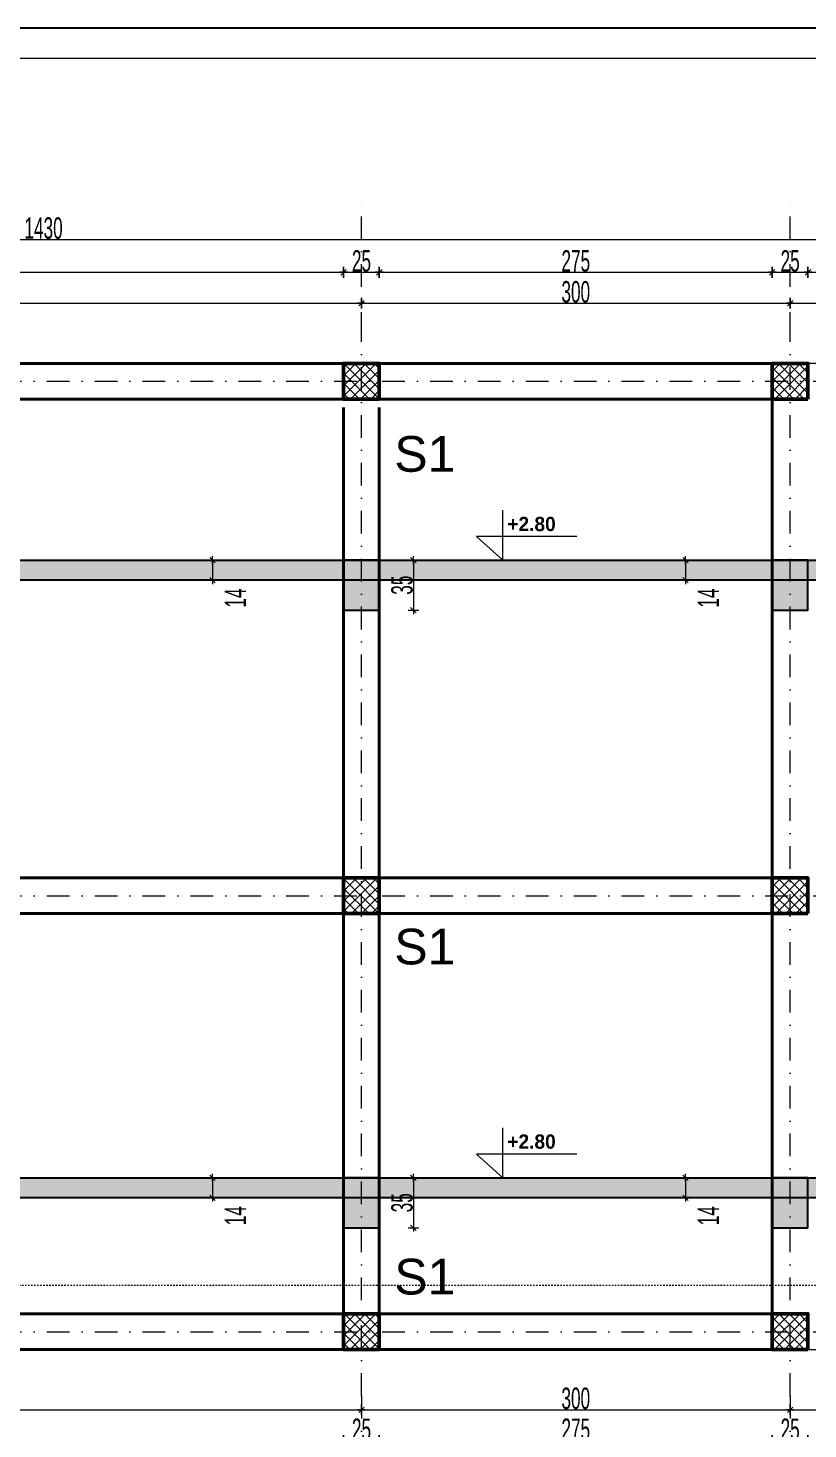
# Model space of a CAD drawing. Extents: x 1230 to 178568, y -18317 to 36108.
# Drawn here: x 117008 to 122467, y -13270 to -3467 of the extents above; entities that cross this region are included whole.
import ezdxf

# ---------------------------------------------------------------- set-up
doc = ezdxf.new("R2010")
doc.units = 0
doc.header["$LTSCALE"] = 5
doc.header["$MEASUREMENT"] = 0
for name, pattern in [('- Двойно прекъснати линии', [1093.611073, 529.166651, -211.666656, 141.111112, -211.666656]), ('- Прекъснати линия', [423.333333, 211.666667, -211.666667]), ('Dot & Dashed', [670.277762, 317.5, -176.388889, 0, -176.388874])]:
    doc.linetypes.add(name, pattern=pattern)
for name, color, linetype in [('1 _ Плочи - Основни.Structural - Bearing', 7, 'Continuous'), ('4 _ - Фрагмент - Чертежи.2D Elements', 7, 'Continuous'), ('6 _ - Конструктивни оси.Dimensioning', 7, 'Continuous'), ('7 _ - Основни елементи.2D Elements', 7, 'Continuous'), ('Marker - Section', 7, 'Continuous'), ('Structural - Bearing', 7, 'Continuous'), ('TEXT', 7, 'Continuous')]:
    doc.layers.add(name, color=color, linetype=linetype)
for name, color, linetype, lineweight, true_color in [('Dimensioning - General_Pen_No__25', 7, 'Continuous', 13, 0x40a5ff), ('New_Structural - Bearing_Pen_No__8', 7, 'Continuous', 35, 0xa80f02), ('OSKI', 7, 'Continuous', 20, 0x156a84)]:
    doc.layers.add(name, color=color, linetype=linetype, lineweight=lineweight, true_color=true_color)
doc.layers.add('Dimensioning - General_Pen_No__46', color=5, linetype='Continuous', lineweight=13)
doc.layers.add('dimenzija', color=7, linetype='Continuous', lineweight=13)
doc.styles.add('GENERATED_STYLE_2', font='GOTHICB.TTF')
doc.styles.add('MACCSWISS', font='MCSWIS.TTF', dxfattribs={"height": 25})
doc.styles.add('PLATEIA', font='CGSAPPS.shx', dxfattribs={"width": 0.6})
doc.dimstyles.new('50', dxfattribs={"dimtxt": 150, "dimasz": 0.5, "dimexe": 0.18, "dimexo": 0.0625, "dimgap": 4, "dimtad": 1, "dimdec": 0, "dimlfac": 0.1, "dimzin": 12, "dimdsep": 46, "dimtxsty": 'PLATEIA', "dimblk": 'A$C321216CB', "dimcen": 0.09, "dimse1": 1, "dimse2": 1, "dimclrd": 256, "dimclrt": 256, "dimadec": 3, "dimazin": 0, "dimtfac": 1, "dimtdec": 0, "dimtix": 1, "dimtmove": 2, "dimatfit": 3, "dimldrblk": 'A$C321216CB', "dimfxl": 1, "dimtolj": 1, "dimtzin": 0, "dimlwd": -1, "dimarcsym": 0})
pattern_1 = [(45, (53606.27, -10699.883), (-35.355335, 35.355335), []), (135, (53606.27, -10699.883), (35.355335, 35.355335), [])]

# ---------------------------------------------------------------- blocks, each defined once
blk = doc.blocks.new('A$C321216CB')
for p, q in [((-54, 0), (54, 0)), ((-38, -38), (38, 38)), ((0, -75), (0, 75))]:
    blk.add_line(p, q)
blk = doc.blocks.new('*D131')
at = {"layer": 'Defpoints', "color": 0, "ltscale": 50, "transparency": 16777216}
for p in [(119341.2, -5392.9), (114191.2, -5614.1), (119341.2, -5614.1)]:
    blk.add_point(p, dxfattribs=at)
at = {"layer": 'dimenzija', "ltscale": 50, "transparency": 16777216}
blk.add_line((114191.7, -5392.9), (119340.7, -5392.9), dxfattribs=at)
at = {"layer": 'dimenzija', "ltscale": 50, "transparency": 16777216, "xscale": 0.5, "yscale": 0.5, "zscale": 0.5, "rotation": 180}
blk.add_blockref('A$C321216CB', (114191.2, -5392.9), dxfattribs=at)
at = {"layer": 'dimenzija', "ltscale": 50, "transparency": 16777216, "xscale": 0.5, "yscale": 0.5, "zscale": 0.5}
blk.add_blockref('A$C321216CB', (119341.2, -5392.9), dxfattribs=at)
at = {"layer": 'dimenzija', "ltscale": 50, "transparency": 16777216, "insert": (116766.2, -5313.9), "char_height": 150, "attachment_point": 5, "style": 'PLATEIA'}
blk.add_mtext('\\A1;515', dxfattribs=at)
blk = doc.blocks.new('*D135')
at = {"layer": 'Defpoints', "color": 0, "ltscale": 50, "transparency": 16777216}
for p in [(119216.6, -5176.6), (114314.3, -5814.3), (119216.6, -5814.3)]:
    blk.add_point(p, dxfattribs=at)
at = {"layer": 'dimenzija', "ltscale": 50, "transparency": 16777216}
blk.add_line((114314.8, -5176.6), (119216.1, -5176.6), dxfattribs=at)
at = {"layer": 'dimenzija', "ltscale": 50, "transparency": 16777216, "xscale": 0.5, "yscale": 0.5, "zscale": 0.5, "rotation": 180}
blk.add_blockref('A$C321216CB', (114314.3, -5176.6), dxfattribs=at)
at = {"layer": 'dimenzija', "ltscale": 50, "transparency": 16777216, "xscale": 0.5, "yscale": 0.5, "zscale": 0.5}
blk.add_blockref('A$C321216CB', (119216.6, -5176.6), dxfattribs=at)
at = {"layer": 'dimenzija', "ltscale": 50, "transparency": 16777216, "insert": (116765.4, -5097.6), "char_height": 150, "attachment_point": 5, "style": 'PLATEIA'}
blk.add_mtext('\\A1;490', dxfattribs=at)
blk = doc.blocks.new('*D136')
at = {"layer": 'Defpoints', "color": 0, "ltscale": 50, "transparency": 16777216}
for p in [(119466.6, -5176.6), (119216.6, -5814.3), (119466.6, -5814.3)]:
    blk.add_point(p, dxfattribs=at)
at = {"layer": 'dimenzija', "ltscale": 50, "transparency": 16777216}
blk.add_line((119217.1, -5176.6), (119466.1, -5176.6), dxfattribs=at)
at = {"layer": 'dimenzija', "ltscale": 50, "transparency": 16777216, "xscale": 0.5, "yscale": 0.5, "zscale": 0.5, "rotation": 180}
blk.add_blockref('A$C321216CB', (119216.6, -5176.6), dxfattribs=at)
at = {"layer": 'dimenzija', "ltscale": 50, "transparency": 16777216, "xscale": 0.5, "yscale": 0.5, "zscale": 0.5}
blk.add_blockref('A$C321216CB', (119466.6, -5176.6), dxfattribs=at)
at = {"layer": 'dimenzija', "ltscale": 50, "transparency": 16777216, "insert": (119341.6, -5097.6), "char_height": 150, "attachment_point": 5, "style": 'PLATEIA'}
blk.add_mtext('\\A1;25', dxfattribs=at)
blk = doc.blocks.new('*D137')
at = {"layer": 'Defpoints', "color": 0, "ltscale": 50, "transparency": 16777216}
for p in [(122341.6, -5392.9), (119341.2, -5614.1), (122341.6, -5814.3)]:
    blk.add_point(p, dxfattribs=at)
at = {"layer": 'dimenzija', "ltscale": 50, "transparency": 16777216}
blk.add_line((119341.7, -5392.9), (122341.1, -5392.9), dxfattribs=at)
at = {"layer": 'dimenzija', "ltscale": 50, "transparency": 16777216, "xscale": 0.5, "yscale": 0.5, "zscale": 0.5, "rotation": 180}
blk.add_blockref('A$C321216CB', (119341.2, -5392.9), dxfattribs=at)
at = {"layer": 'dimenzija', "ltscale": 50, "transparency": 16777216, "xscale": 0.5, "yscale": 0.5, "zscale": 0.5}
blk.add_blockref('A$C321216CB', (122341.6, -5392.9), dxfattribs=at)
at = {"layer": 'dimenzija', "ltscale": 50, "transparency": 16777216, "insert": (120841.4, -5313.9), "char_height": 150, "attachment_point": 5, "style": 'PLATEIA'}
blk.add_mtext('\\A1;300', dxfattribs=at)
blk = doc.blocks.new('*D138')
at = {"layer": 'Defpoints', "color": 0, "ltscale": 50, "transparency": 16777216}
for p in [(122216.6, -5176.6), (119466.6, -5814.3), (122216.6, -5814.3)]:
    blk.add_point(p, dxfattribs=at)
at = {"layer": 'dimenzija', "ltscale": 50, "transparency": 16777216}
blk.add_line((119467.1, -5176.6), (122216.1, -5176.6), dxfattribs=at)
at = {"layer": 'dimenzija', "ltscale": 50, "transparency": 16777216, "xscale": 0.5, "yscale": 0.5, "zscale": 0.5, "rotation": 180}
blk.add_blockref('A$C321216CB', (119466.6, -5176.6), dxfattribs=at)
at = {"layer": 'dimenzija', "ltscale": 50, "transparency": 16777216, "xscale": 0.5, "yscale": 0.5, "zscale": 0.5}
blk.add_blockref('A$C321216CB', (122216.6, -5176.6), dxfattribs=at)
at = {"layer": 'dimenzija', "ltscale": 50, "transparency": 16777216, "insert": (120841.6, -5097.6), "char_height": 150, "attachment_point": 5, "style": 'PLATEIA'}
blk.add_mtext('\\A1;275', dxfattribs=at)
blk = doc.blocks.new('*D139')
at = {"layer": 'Defpoints', "color": 0, "ltscale": 50, "transparency": 16777216}
for p in [(122466.6, -5176.6), (122216.6, -5814.3), (122466.6, -5814.3)]:
    blk.add_point(p, dxfattribs=at)
at = {"layer": 'dimenzija', "ltscale": 50, "transparency": 16777216}
blk.add_line((122217.1, -5176.6), (122466.1, -5176.6), dxfattribs=at)
at = {"layer": 'dimenzija', "ltscale": 50, "transparency": 16777216, "xscale": 0.5, "yscale": 0.5, "zscale": 0.5, "rotation": 180}
blk.add_blockref('A$C321216CB', (122216.6, -5176.6), dxfattribs=at)
at = {"layer": 'dimenzija', "ltscale": 50, "transparency": 16777216, "xscale": 0.5, "yscale": 0.5, "zscale": 0.5}
blk.add_blockref('A$C321216CB', (122466.6, -5176.6), dxfattribs=at)
at = {"layer": 'dimenzija', "ltscale": 50, "transparency": 16777216, "insert": (122341.6, -5097.6), "char_height": 150, "attachment_point": 5, "style": 'PLATEIA'}
blk.add_mtext('\\A1;25', dxfattribs=at)
blk = doc.blocks.new('*D140')
at = {"layer": 'Defpoints', "color": 0, "ltscale": 50, "transparency": 16777216}
for p in [(124266.6, -4947.2), (109967.1, -5814.3), (124266.6, -5814.3)]:
    blk.add_point(p, dxfattribs=at)
at = {"layer": 'dimenzija', "ltscale": 50, "transparency": 16777216}
blk.add_line((109967.6, -4947.2), (124266.1, -4947.2), dxfattribs=at)
at = {"layer": 'dimenzija', "ltscale": 50, "transparency": 16777216, "xscale": 0.5, "yscale": 0.5, "zscale": 0.5, "rotation": 180}
blk.add_blockref('A$C321216CB', (109967.1, -4947.2), dxfattribs=at)
at = {"layer": 'dimenzija', "ltscale": 50, "transparency": 16777216, "xscale": 0.5, "yscale": 0.5, "zscale": 0.5}
blk.add_blockref('A$C321216CB', (124266.6, -4947.2), dxfattribs=at)
at = {"layer": 'dimenzija', "ltscale": 50, "transparency": 16777216, "insert": (117116.8, -4868.2), "char_height": 150, "attachment_point": 5, "style": 'PLATEIA'}
blk.add_mtext('\\A1;1430', dxfattribs=at)
blk = doc.blocks.new('*D142')
at = {"layer": 'Defpoints', "color": 0, "ltscale": 50, "transparency": 16777216}
for p in [(114191.2, -12914.6), (119341.2, -12914.6), (119341.2, -13135.8)]:
    blk.add_point(p, dxfattribs=at)
at = {"layer": 'dimenzija', "ltscale": 50, "transparency": 16777216}
blk.add_line((114191.7, -13135.8), (119340.7, -13135.8), dxfattribs=at)
at = {"layer": 'dimenzija', "ltscale": 50, "transparency": 16777216, "xscale": 0.5, "yscale": 0.5, "zscale": 0.5, "rotation": 180}
blk.add_blockref('A$C321216CB', (114191.2, -13135.8), dxfattribs=at)
at = {"layer": 'dimenzija', "ltscale": 50, "transparency": 16777216, "xscale": 0.5, "yscale": 0.5, "zscale": 0.5}
blk.add_blockref('A$C321216CB', (119341.2, -13135.8), dxfattribs=at)
at = {"layer": 'dimenzija', "ltscale": 50, "transparency": 16777216, "insert": (116766.2, -13056.8), "char_height": 150, "attachment_point": 5, "style": 'PLATEIA'}
blk.add_mtext('\\A1;515', dxfattribs=at)
blk = doc.blocks.new('*D146')
at = {"layer": 'Defpoints', "color": 0, "ltscale": 50, "transparency": 16777216}
for p in [(114314.3, -12714.3), (119216.6, -12714.3), (119216.6, -13352)]:
    blk.add_point(p, dxfattribs=at)
at = {"layer": 'dimenzija', "ltscale": 50, "transparency": 16777216}
blk.add_line((114314.8, -13352), (119216.1, -13352), dxfattribs=at)
at = {"layer": 'dimenzija', "ltscale": 50, "transparency": 16777216, "xscale": 0.5, "yscale": 0.5, "zscale": 0.5, "rotation": 180}
blk.add_blockref('A$C321216CB', (114314.3, -13352), dxfattribs=at)
at = {"layer": 'dimenzija', "ltscale": 50, "transparency": 16777216, "xscale": 0.5, "yscale": 0.5, "zscale": 0.5}
blk.add_blockref('A$C321216CB', (119216.6, -13352), dxfattribs=at)
at = {"layer": 'dimenzija', "ltscale": 50, "transparency": 16777216, "insert": (116765.4, -13273), "char_height": 150, "attachment_point": 5, "style": 'PLATEIA'}
blk.add_mtext('\\A1;490', dxfattribs=at)
blk = doc.blocks.new('*D147')
at = {"layer": 'Defpoints', "color": 0, "ltscale": 50, "transparency": 16777216}
for p in [(119216.6, -12714.3), (119466.6, -12714.3), (119466.6, -13352)]:
    blk.add_point(p, dxfattribs=at)
at = {"layer": 'dimenzija', "ltscale": 50, "transparency": 16777216}
blk.add_line((119217.1, -13352), (119466.1, -13352), dxfattribs=at)
at = {"layer": 'dimenzija', "ltscale": 50, "transparency": 16777216, "xscale": 0.5, "yscale": 0.5, "zscale": 0.5, "rotation": 180}
blk.add_blockref('A$C321216CB', (119216.6, -13352), dxfattribs=at)
at = {"layer": 'dimenzija', "ltscale": 50, "transparency": 16777216, "xscale": 0.5, "yscale": 0.5, "zscale": 0.5}
blk.add_blockref('A$C321216CB', (119466.6, -13352), dxfattribs=at)
at = {"layer": 'dimenzija', "ltscale": 50, "transparency": 16777216, "insert": (119341.6, -13273), "char_height": 150, "attachment_point": 5, "style": 'PLATEIA'}
blk.add_mtext('\\A1;25', dxfattribs=at)
blk = doc.blocks.new('*D148')
at = {"layer": 'Defpoints', "color": 0, "ltscale": 50, "transparency": 16777216}
for p in [(122341.6, -12714.3), (119341.2, -12914.6), (122341.6, -13135.8)]:
    blk.add_point(p, dxfattribs=at)
at = {"layer": 'dimenzija', "ltscale": 50, "transparency": 16777216}
blk.add_line((119341.7, -13135.8), (122341.1, -13135.8), dxfattribs=at)
at = {"layer": 'dimenzija', "ltscale": 50, "transparency": 16777216, "xscale": 0.5, "yscale": 0.5, "zscale": 0.5, "rotation": 180}
blk.add_blockref('A$C321216CB', (119341.2, -13135.8), dxfattribs=at)
at = {"layer": 'dimenzija', "ltscale": 50, "transparency": 16777216, "xscale": 0.5, "yscale": 0.5, "zscale": 0.5}
blk.add_blockref('A$C321216CB', (122341.6, -13135.8), dxfattribs=at)
at = {"layer": 'dimenzija', "ltscale": 50, "transparency": 16777216, "insert": (120841.4, -13056.8), "char_height": 150, "attachment_point": 5, "style": 'PLATEIA'}
blk.add_mtext('\\A1;300', dxfattribs=at)
blk = doc.blocks.new('*D149')
at = {"layer": 'Defpoints', "color": 0, "ltscale": 50, "transparency": 16777216}
for p in [(119466.6, -12714.3), (122216.6, -12714.3), (122216.6, -13352)]:
    blk.add_point(p, dxfattribs=at)
at = {"layer": 'dimenzija', "ltscale": 50, "transparency": 16777216}
blk.add_line((119467.1, -13352), (122216.1, -13352), dxfattribs=at)
at = {"layer": 'dimenzija', "ltscale": 50, "transparency": 16777216, "xscale": 0.5, "yscale": 0.5, "zscale": 0.5, "rotation": 180}
blk.add_blockref('A$C321216CB', (119466.6, -13352), dxfattribs=at)
at = {"layer": 'dimenzija', "ltscale": 50, "transparency": 16777216, "xscale": 0.5, "yscale": 0.5, "zscale": 0.5}
blk.add_blockref('A$C321216CB', (122216.6, -13352), dxfattribs=at)
at = {"layer": 'dimenzija', "ltscale": 50, "transparency": 16777216, "insert": (120841.6, -13273), "char_height": 150, "attachment_point": 5, "style": 'PLATEIA'}
blk.add_mtext('\\A1;275', dxfattribs=at)
blk = doc.blocks.new('*D150')
at = {"layer": 'Defpoints', "color": 0, "ltscale": 50, "transparency": 16777216}
for p in [(122216.6, -12714.3), (122466.6, -12714.3), (122466.6, -13352)]:
    blk.add_point(p, dxfattribs=at)
at = {"layer": 'dimenzija', "ltscale": 50, "transparency": 16777216}
blk.add_line((122217.1, -13352), (122466.1, -13352), dxfattribs=at)
at = {"layer": 'dimenzija', "ltscale": 50, "transparency": 16777216, "xscale": 0.5, "yscale": 0.5, "zscale": 0.5, "rotation": 180}
blk.add_blockref('A$C321216CB', (122216.6, -13352), dxfattribs=at)
at = {"layer": 'dimenzija', "ltscale": 50, "transparency": 16777216, "xscale": 0.5, "yscale": 0.5, "zscale": 0.5}
blk.add_blockref('A$C321216CB', (122466.6, -13352), dxfattribs=at)
at = {"layer": 'dimenzija', "ltscale": 50, "transparency": 16777216, "insert": (122341.6, -13273), "char_height": 150, "attachment_point": 5, "style": 'PLATEIA'}
blk.add_mtext('\\A1;25', dxfattribs=at)
blk = doc.blocks.new('*D151')
at = {"layer": 'Defpoints', "color": 0, "ltscale": 50, "transparency": 16777216}
for p in [(109966.6, -12589.3), (124266.6, -12714.3), (124266.6, -13581.5)]:
    blk.add_point(p, dxfattribs=at)
at = {"layer": 'dimenzija', "ltscale": 50, "transparency": 16777216}
blk.add_line((109967.1, -13581.5), (124266.1, -13581.5), dxfattribs=at)
at = {"layer": 'dimenzija', "ltscale": 50, "transparency": 16777216, "xscale": 0.5, "yscale": 0.5, "zscale": 0.5, "rotation": 180}
blk.add_blockref('A$C321216CB', (109966.6, -13581.5), dxfattribs=at)
at = {"layer": 'dimenzija', "ltscale": 50, "transparency": 16777216, "xscale": 0.5, "yscale": 0.5, "zscale": 0.5}
blk.add_blockref('A$C321216CB', (124266.6, -13581.5), dxfattribs=at)
at = {"layer": 'dimenzija', "ltscale": 50, "transparency": 16777216, "insert": (117116.6, -13502.5), "char_height": 150, "attachment_point": 5, "style": 'PLATEIA'}
blk.add_mtext('\\A1;1430', dxfattribs=at)
blk = doc.blocks.new('*D173')
at = {"layer": 'Defpoints', "color": 0, "ltscale": 50, "transparency": 16777216}
for p in [(121425, -7190.8), (121425, -7330.8), (121609.3, -7330.8)]:
    blk.add_point(p, dxfattribs=at)
at = {"layer": 'dimenzija', "ltscale": 50, "transparency": 16777216}
blk.add_line((121609.3, -7191.3), (121609.3, -7330.3), dxfattribs=at)
at = {"layer": 'dimenzija', "ltscale": 50, "transparency": 16777216, "xscale": 0.5, "yscale": 0.5, "zscale": 0.5}
for p, rotation in [((121609.3, -7190.8), 90), ((121609.3, -7330.8), 270)]:
    blk.add_blockref('A$C321216CB', p, dxfattribs=dict(at, rotation=rotation))
at = {"layer": 'dimenzija', "ltscale": 50, "transparency": 16777216, "insert": (121769.5, -7455.8), "char_height": 150, "attachment_point": 5, "rotation": 90, "style": 'PLATEIA'}
blk.add_mtext('\\A1;14', dxfattribs=at)
blk = doc.blocks.new('*D175')
at = {"layer": 'Defpoints', "color": 0, "ltscale": 50, "transparency": 16777216}
for p in [(118115, -7190.8), (118115, -7330.8), (118299.2, -7330.8)]:
    blk.add_point(p, dxfattribs=at)
at = {"layer": 'dimenzija', "ltscale": 50, "transparency": 16777216}
blk.add_line((118299.2, -7191.3), (118299.2, -7330.3), dxfattribs=at)
at = {"layer": 'dimenzija', "ltscale": 50, "transparency": 16777216, "xscale": 0.5, "yscale": 0.5, "zscale": 0.5}
for p, rotation in [((118299.2, -7190.8), 90), ((118299.2, -7330.8), 270)]:
    blk.add_blockref('A$C321216CB', p, dxfattribs=dict(at, rotation=rotation))
at = {"layer": 'dimenzija', "ltscale": 50, "transparency": 16777216, "insert": (118459.4, -7455.8), "char_height": 150, "attachment_point": 5, "rotation": 90, "style": 'PLATEIA'}
blk.add_mtext('\\A1;14', dxfattribs=at)
blk = doc.blocks.new('*D177')
at = {"layer": 'Defpoints', "color": 0, "ltscale": 50, "transparency": 16777216}
for p in [(121425, -11512.2), (121425, -11652.2), (121609.3, -11652.2)]:
    blk.add_point(p, dxfattribs=at)
at = {"layer": 'dimenzija', "ltscale": 50, "transparency": 16777216}
blk.add_line((121609.3, -11512.7), (121609.3, -11651.7), dxfattribs=at)
at = {"layer": 'dimenzija', "ltscale": 50, "transparency": 16777216, "xscale": 0.5, "yscale": 0.5, "zscale": 0.5}
for p, rotation in [((121609.3, -11512.2), 90), ((121609.3, -11652.2), 270)]:
    blk.add_blockref('A$C321216CB', p, dxfattribs=dict(at, rotation=rotation))
at = {"layer": 'dimenzija', "ltscale": 50, "transparency": 16777216, "insert": (121769.5, -11777.2), "char_height": 150, "attachment_point": 5, "rotation": 90, "style": 'PLATEIA'}
blk.add_mtext('\\A1;14', dxfattribs=at)
blk = doc.blocks.new('*D178')
at = {"layer": 'Defpoints', "color": 0, "ltscale": 50, "transparency": 16777216}
for p in [(118115, -11512.2), (118115, -11652.2), (118299.2, -11652.2)]:
    blk.add_point(p, dxfattribs=at)
at = {"layer": 'dimenzija', "ltscale": 50, "transparency": 16777216}
blk.add_line((118299.2, -11512.7), (118299.2, -11651.7), dxfattribs=at)
at = {"layer": 'dimenzija', "ltscale": 50, "transparency": 16777216, "xscale": 0.5, "yscale": 0.5, "zscale": 0.5}
for p, rotation in [((118299.2, -11512.2), 90), ((118299.2, -11652.2), 270)]:
    blk.add_blockref('A$C321216CB', p, dxfattribs=dict(at, rotation=rotation))
at = {"layer": 'dimenzija', "ltscale": 50, "transparency": 16777216, "insert": (118459.4, -11777.2), "char_height": 150, "attachment_point": 5, "rotation": 90, "style": 'PLATEIA'}
blk.add_mtext('\\A1;14', dxfattribs=at)
blk = doc.blocks.new('*D153')
at = {"layer": 'Defpoints', "color": 0, "ltscale": 50, "transparency": 16777216}
for p in [(119466.6, -7190.8), (119466.6, -7540.8), (119704.8, -7540.8)]:
    blk.add_point(p, dxfattribs=at)
at = {"layer": 'dimenzija', "ltscale": 50, "transparency": 16777216}
blk.add_line((119704.8, -7191.3), (119704.8, -7540.3), dxfattribs=at)
at = {"layer": 'dimenzija', "ltscale": 50, "transparency": 16777216, "xscale": 0.5, "yscale": 0.5, "zscale": 0.5}
for p, rotation in [((119704.8, -7190.8), 90), ((119704.8, -7540.8), 270)]:
    blk.add_blockref('A$C321216CB', p, dxfattribs=dict(at, rotation=rotation))
at = {"layer": 'dimenzija', "ltscale": 50, "transparency": 16777216, "insert": (119625.8, -7365.8), "char_height": 150, "attachment_point": 5, "rotation": 90, "style": 'PLATEIA'}
blk.add_mtext('\\A1;35', dxfattribs=at)
blk = doc.blocks.new('*D157')
at = {"layer": 'Defpoints', "color": 0, "ltscale": 50, "transparency": 16777216}
for p in [(119466.6, -11512.2), (119466.6, -11862.2), (119704.8, -11862.2)]:
    blk.add_point(p, dxfattribs=at)
at = {"layer": 'dimenzija', "ltscale": 50, "transparency": 16777216}
blk.add_line((119704.8, -11512.7), (119704.8, -11861.7), dxfattribs=at)
at = {"layer": 'dimenzija', "ltscale": 50, "transparency": 16777216, "xscale": 0.5, "yscale": 0.5, "zscale": 0.5}
for p, rotation in [((119704.8, -11512.2), 90), ((119704.8, -11862.2), 270)]:
    blk.add_blockref('A$C321216CB', p, dxfattribs=dict(at, rotation=rotation))
at = {"layer": 'dimenzija', "ltscale": 50, "transparency": 16777216, "insert": (119625.8, -11687.2), "char_height": 150, "attachment_point": 5, "rotation": 90, "style": 'PLATEIA'}
blk.add_mtext('\\A1;35', dxfattribs=at)
blk = doc.blocks.new('*D180')
at = {"layer": 'Defpoints', "color": 0, "ltscale": 50, "transparency": 16777216}
for p in [(124266.6, -5176.6), (122466.6, -5814.3), (124266.6, -5814.3)]:
    blk.add_point(p, dxfattribs=at)
at = {"layer": 'dimenzija', "ltscale": 50, "transparency": 16777216}
blk.add_line((122467.1, -5176.6), (124266.1, -5176.6), dxfattribs=at)
at = {"layer": 'dimenzija', "ltscale": 50, "transparency": 16777216, "xscale": 0.5, "yscale": 0.5, "zscale": 0.5, "rotation": 180}
blk.add_blockref('A$C321216CB', (122466.6, -5176.6), dxfattribs=at)
at = {"layer": 'dimenzija', "ltscale": 50, "transparency": 16777216, "xscale": 0.5, "yscale": 0.5, "zscale": 0.5}
blk.add_blockref('A$C321216CB', (124266.6, -5176.6), dxfattribs=at)
at = {"layer": 'dimenzija', "ltscale": 50, "transparency": 16777216, "insert": (123366.6, -5097.6), "char_height": 150, "attachment_point": 5, "style": 'PLATEIA'}
blk.add_mtext('\\A1;180', dxfattribs=at)
blk = doc.blocks.new('*D181')
at = {"layer": 'Defpoints', "color": 0, "ltscale": 50, "transparency": 16777216}
for p in [(122466.6, -12714.3), (124266.6, -12714.3), (124266.6, -13352)]:
    blk.add_point(p, dxfattribs=at)
at = {"layer": 'dimenzija', "ltscale": 50, "transparency": 16777216}
blk.add_line((122467.1, -13352), (124266.1, -13352), dxfattribs=at)
at = {"layer": 'dimenzija', "ltscale": 50, "transparency": 16777216, "xscale": 0.5, "yscale": 0.5, "zscale": 0.5, "rotation": 180}
blk.add_blockref('A$C321216CB', (122466.6, -13352), dxfattribs=at)
at = {"layer": 'dimenzija', "ltscale": 50, "transparency": 16777216, "xscale": 0.5, "yscale": 0.5, "zscale": 0.5}
blk.add_blockref('A$C321216CB', (124266.6, -13352), dxfattribs=at)
at = {"layer": 'dimenzija', "ltscale": 50, "transparency": 16777216, "insert": (123366.6, -13273), "char_height": 150, "attachment_point": 5, "style": 'PLATEIA'}
blk.add_mtext('\\A1;180', dxfattribs=at)
blk = doc.blocks.new('*D183')
at = {"layer": 'Defpoints', "color": 0, "ltscale": 50, "transparency": 16777216}
for p in [(124141.2, -5392.9), (124141.2, -5620.7), (122341.6, -5814.3)]:
    blk.add_point(p, dxfattribs=at)
at = {"layer": 'dimenzija', "ltscale": 50, "transparency": 16777216}
blk.add_line((122342.1, -5392.9), (124140.7, -5392.9), dxfattribs=at)
at = {"layer": 'dimenzija', "ltscale": 50, "transparency": 16777216, "xscale": 0.5, "yscale": 0.5, "zscale": 0.5, "rotation": 180}
blk.add_blockref('A$C321216CB', (122341.6, -5392.9), dxfattribs=at)
at = {"layer": 'dimenzija', "ltscale": 50, "transparency": 16777216, "xscale": 0.5, "yscale": 0.5, "zscale": 0.5}
blk.add_blockref('A$C321216CB', (124141.2, -5392.9), dxfattribs=at)
at = {"layer": 'dimenzija', "ltscale": 50, "transparency": 16777216, "insert": (123241.4, -5313.9), "char_height": 150, "attachment_point": 5, "style": 'PLATEIA'}
blk.add_mtext('\\A1;180', dxfattribs=at)
blk = doc.blocks.new('*D184')
at = {"layer": 'Defpoints', "color": 0, "ltscale": 50, "transparency": 16777216}
for p in [(122341.6, -12714.3), (124141.2, -12850.2), (124141.2, -13135.8)]:
    blk.add_point(p, dxfattribs=at)
at = {"layer": 'dimenzija', "ltscale": 50, "transparency": 16777216}
blk.add_line((122342.1, -13135.8), (124140.7, -13135.8), dxfattribs=at)
at = {"layer": 'dimenzija', "ltscale": 50, "transparency": 16777216, "xscale": 0.5, "yscale": 0.5, "zscale": 0.5, "rotation": 180}
blk.add_blockref('A$C321216CB', (122341.6, -13135.8), dxfattribs=at)
at = {"layer": 'dimenzija', "ltscale": 50, "transparency": 16777216, "xscale": 0.5, "yscale": 0.5, "zscale": 0.5}
blk.add_blockref('A$C321216CB', (124141.2, -13135.8), dxfattribs=at)
at = {"layer": 'dimenzija', "ltscale": 50, "transparency": 16777216, "insert": (123241.4, -13056.8), "char_height": 150, "attachment_point": 5, "style": 'PLATEIA'}
blk.add_mtext('\\A1;180', dxfattribs=at)

msp = doc.modelspace()

# ---------------------------------------------------------------- hatches: boundary and pattern name
at = {"true_color": 0x0000bd}
h = msp.add_hatch(color=172, dxfattribs=at)
h.dxf.hatch_style = 1
h.paths.add_polyline_path([(118666.6, -7330.8), (118392.1, -7330.8)], flags=16)
h.paths.add_polyline_path([(118666.6, -7330.8), (118392.1, -7330.8)], flags=17)
h.paths.add_polyline_path([(124266.6, -7330.8), (124266.6, -7190.8), (109966.6, -7190.8), (109966.6, -7330.8)])
h = msp.add_hatch(color=172, dxfattribs=at)
h.dxf.hatch_style = 1
h.paths.add_polyline_path([(119216.6, -7540.8), (119341.6, -7540.8), (119341.6, -7190.8), (119216.6, -7190.8)])
h.paths.add_polyline_path([(119466.6, -7190.8), (119341.6, -7190.8), (119341.6, -7540.8), (119466.6, -7540.8)])
h = msp.add_hatch(color=172, dxfattribs=at)
h.dxf.hatch_style = 1
h.paths.add_polyline_path([(122216.6, -7540.8), (122341.6, -7540.8), (122341.6, -7190.8), (122216.6, -7190.8)])
h.paths.add_polyline_path([(122466.6, -7190.8), (122341.6, -7190.8), (122341.6, -7540.8), (122466.6, -7540.8)])
h = msp.add_hatch(color=172, dxfattribs=at)
h.dxf.hatch_style = 1
h.paths.add_polyline_path([(118666.6, -11652.2), (118392.1, -11652.2)], flags=16)
h.paths.add_polyline_path([(118666.6, -11652.2), (118392.1, -11652.2)], flags=17)
h.paths.add_polyline_path([(124266.6, -11652.2), (124266.6, -11512.2), (109966.6, -11512.2), (109966.6, -11652.2)])
h = msp.add_hatch(color=172, dxfattribs=at)
h.dxf.hatch_style = 1
h.paths.add_polyline_path([(119216.6, -11862.2), (119341.6, -11862.2), (119341.6, -11512.2), (119216.6, -11512.2)])
h.paths.add_polyline_path([(119466.6, -11512.2), (119341.6, -11512.2), (119341.6, -11862.2), (119466.6, -11862.2)])
h = msp.add_hatch(color=172, dxfattribs=at)
h.dxf.hatch_style = 1
h.paths.add_polyline_path([(122216.6, -11862.2), (122341.6, -11862.2), (122341.6, -11512.2), (122216.6, -11512.2)])
h.paths.add_polyline_path([(122466.6, -11512.2), (122341.6, -11512.2), (122341.6, -11862.2), (122466.6, -11862.2)])
at = {"layer": 'Structural - Bearing', "linetype": 'Continuous', "lineweight": 13}
h = msp.add_hatch(dxfattribs=at)
h.set_pattern_fill('1_БЕТОН_СГЛОБЯЕМИ_ЕЛЕМЕН_E7', color=256, scale=0.5, style=0, pattern_type=2)
h.set_pattern_definition(pattern_1)
h.paths.add_polyline_path([(119466.6, -6064.3), (119466.6, -5814.3), (119216.6, -5814.3), (119216.6, -6064.3)])
h = msp.add_hatch(dxfattribs=at)
h.set_pattern_fill('1_БЕТОН_СГЛОБЯЕМИ_ЕЛЕМЕН_E7', color=256, scale=0.5, style=0, pattern_type=2)
h.set_pattern_definition(pattern_1)
h.paths.add_polyline_path([(122466.6, -6064.3), (122466.6, -5814.3), (122216.6, -5814.3), (122216.6, -6064.3)])
h = msp.add_hatch(dxfattribs=at)
h.set_pattern_fill('1_БЕТОН_СГЛОБЯЕМИ_ЕЛЕМЕН_E7', color=256, scale=0.5, style=0, pattern_type=2)
h.set_pattern_definition(pattern_1)
h.paths.add_polyline_path([(119466.6, -9664.3), (119466.6, -9414.3), (119216.6, -9414.3), (119216.6, -9664.3)])
h = msp.add_hatch(dxfattribs=at)
h.set_pattern_fill('1_БЕТОН_СГЛОБЯЕМИ_ЕЛЕМЕН_E7', color=256, scale=0.5, style=0, pattern_type=2)
h.set_pattern_definition(pattern_1)
h.paths.add_polyline_path([(122466.6, -9664.3), (122466.6, -9414.3), (122216.6, -9414.3), (122216.6, -9664.3)])
h = msp.add_hatch(dxfattribs=at)
h.set_pattern_fill('1_БЕТОН_СГЛОБЯЕМИ_ЕЛЕМЕН_E7', color=256, scale=0.5, style=0, pattern_type=2)
h.set_pattern_definition(pattern_1)
h.paths.add_polyline_path([(119466.6, -12714.3), (119466.6, -12464.3), (119216.6, -12464.3), (119216.6, -12714.3)])
h = msp.add_hatch(dxfattribs=at)
h.set_pattern_fill('1_БЕТОН_СГЛОБЯЕМИ_ЕЛЕМЕН_E7', color=256, scale=0.5, style=0, pattern_type=2)
h.set_pattern_definition(pattern_1)
h.paths.add_polyline_path([(122466.6, -12714.3), (122466.6, -12464.3), (122216.6, -12464.3), (122216.6, -12714.3)])

# ---------------------------------------------------------------- linework, layer by layer
at = {"color": 172, "true_color": 0x0000bd}
for points in [[(109966.6, -7330.8), (109966.6, -7190.8), (124266.6, -7190.8), (124266.6, -7330.8)], [(119216.6, -7190.8), (119216.6, -7540.8), (119466.6, -7540.8), (119466.6, -7190.8)], [(122216.6, -7190.8), (122216.6, -7540.8), (122466.6, -7540.8), (122466.6, -7190.8)], [(109966.6, -11652.2), (109966.6, -11512.2), (124266.6, -11512.2), (124266.6, -11652.2)], [(119216.6, -11512.2), (119216.6, -11862.2), (119466.6, -11862.2), (119466.6, -11512.2)], [(122216.6, -11512.2), (122216.6, -11862.2), (122466.6, -11862.2), (122466.6, -11512.2)]]:
    msp.add_lwpolyline(points, close=True, dxfattribs=at)
at = {"layer": '1 _ Плочи - Основни.Structural - Bearing', "linetype": 'Continuous', "lineweight": 20, "ltscale": 0.01, "flags": 128}
msp.add_lwpolyline([(122466.6, -12714.3), (124266.6, -12714.3), (124266.6, -5814.3), (122466.6, -5814.3), (110466.6, -5814.3), (110466.6, -12714.3)], close=True, dxfattribs=at)
at = {"layer": '4 _ - Фрагмент - Чертежи.2D Elements', "linetype": 'Continuous', "lineweight": 25, "ltscale": 0.01}
msp.add_lwpolyline([(127162.3, -3467.1), (106162.3, -3467.1)], dxfattribs=at)
at = {"layer": '6 _ - Конструктивни оси.Dimensioning', "linetype": '- Двойно прекъснати линии', "lineweight": 13, "ltscale": 0.01}
for p in [(119341.2, -13038.6), (119341.2, -13038.6), (122341.2, -13038.6), (122341.2, -13038.6)]:
    msp.add_point(p, dxfattribs=at)
at = {"layer": '7 _ - Основни елементи.2D Elements', "linetype": 'Continuous', "lineweight": 20, "ltscale": 0.2, "flags": 128}
msp.add_lwpolyline([(107412.3, -3679), (126909.6, -3679), (126909.6, -18101.5), (107412.3, -18101.5)], close=True, dxfattribs=at)
at = {"layer": 'Dimensioning - General_Pen_No__25'}
for p, q in [((120331.3, -7190.8), (120331.3, -6840.6)), ((120331.3, -7190.8), (120147.7, -7025.9)), ((120847.7, -7025.9), (120147.7, -7025.9)), ((120331.3, -11512.2), (120331.3, -11162)), ((120331.3, -11512.2), (120147.7, -11347.3)), ((120847.7, -11347.3), (120147.7, -11347.3))]:
    msp.add_line(p, q, dxfattribs=at)
at = {"layer": 'Marker - Section', "linetype": '- Прекъснати линия', "lineweight": 20, "ltscale": 0.01}
msp.add_line((107991.1, -12264.3), (125867.5, -12264.3), dxfattribs=at)
at = {"layer": 'New_Structural - Bearing_Pen_No__8', "color": 14, "linetype": 'Continuous', "lineweight": 50, "true_color": 0xa80f02}
for points in [[(119466.6, -6064.3), (119466.6, -5814.3), (119216.6, -5814.3), (119216.6, -6064.3)], [(122466.6, -6064.3), (122466.6, -5814.3), (122216.6, -5814.3), (122216.6, -6064.3)], [(119466.6, -9664.3), (119466.6, -9414.3), (119216.6, -9414.3), (119216.6, -9664.3)], [(122466.6, -9664.3), (122466.6, -9414.3), (122216.6, -9414.3), (122216.6, -9664.3)], [(119466.6, -12714.3), (119466.6, -12464.3), (119216.6, -12464.3), (119216.6, -12714.3)], [(122466.6, -12714.3), (122466.6, -12464.3), (122216.6, -12464.3), (122216.6, -12714.3)]]:
    msp.add_lwpolyline(points, close=True, dxfattribs=at)
at = {"layer": 'OSKI', "linetype": 'Dot & Dashed', "ltscale": 0.1}
for p, q in [((119341.2, -5614.1), (119341.2, -4614.1)), ((122341.2, -5614.1), (122341.2, -4614.1)), ((119341.2, -13038.6), (119341.2, -5614.1)), ((122341.2, -13038.6), (122341.2, -5614.1)), ((109428.9, -5939.3), (124667.3, -5939.3)), ((109428.9, -9539.3), (124667.3, -9539.3)), ((109428.9, -12589.3), (124667.3, -12589.3)), ((119341.2, -13038.6), (119341.2, -14038.6)), ((122341.2, -13038.6), (122341.2, -14038.6))]:
    msp.add_line(p, q, dxfattribs=at)
at = {"layer": 'Structural - Bearing', "linetype": 'Continuous', "lineweight": 40, "ltscale": 0.01}
for p, q in [((119216.6, -6122.4), (119216.6, -9414.3)), ((119466.6, -6122.4), (119466.6, -9414.3)), ((119216.6, -9664.3), (119216.6, -12464.3)), ((119466.6, -9664.3), (119466.6, -12464.3))]:
    msp.add_line(p, q, dxfattribs=at)
at = {"layer": 'Structural - Bearing', "linetype": 'Continuous', "lineweight": 40, "ltscale": 0.01, "flags": 128}
for points in [[(119216.6, -5814.3), (116264.3, -5814.3)], [(122216.6, -5814.3), (119466.6, -5814.3)], [(116014.3, -6064.3), (118487.8, -6064.3)], [(118487.8, -6064.3), (119216.6, -6064.3)], [(119466.6, -6064.3), (122216.6, -6064.3)], [(122216.6, -6064.3), (122216.6, -6735.5)], [(122216.6, -6735.5), (122216.6, -9414.3)], [(122216.6, -9414.3), (112994.6, -9414.3)], [(112994.6, -9664.3), (122216.6, -9664.3)], [(122216.6, -9664.3), (122216.6, -10024.3)], [(122216.6, -10024.3), (122216.6, -12464.3)], [(119216.6, -12464.3), (115610.7, -12464.3)], [(122216.6, -12464.3), (119466.6, -12464.3)], [(122216.6, -12464.3), (121416.6, -12464.3)], [(114314.3, -12714.3), (119216.6, -12714.3)], [(119466.6, -12714.3), (122216.6, -12714.3)], [(121416.6, -12714.3), (122216.6, -12714.3)]]:
    msp.add_lwpolyline(points, dxfattribs=at)

# ---------------------------------------------------------------- texts
at = {"layer": 'Dimensioning - General_Pen_No__46', "char_height": 100, "attachment_point": 7, "style": 'GENERATED_STYLE_2'}
for insert in [(120362.6, -6989.1), (120362.6, -11310.5)]:
    msp.add_mtext('+2{\\fCentury Gothic|b1|i0|c204|p34;.}8{\\fCentury Gothic|b1|i0|c204|p34;0}', dxfattribs=dict(at, insert=insert))
at = {"layer": 'TEXT', "color": 1, "char_height": 250, "width": 187.5, "attachment_point": 1, "style": 'MACCSWISS'}
for insert in [(119571.5, -6322.2), (119571.5, -9769.5), (119571.5, -12079.1)]:
    msp.add_mtext('\\pxt0;{\\fArial|b0|i0|c0|p34;S1}', dxfattribs=dict(at, insert=insert))

# ---------------------------------------------------------------- dimensions: what is measured, and where the dimension line sits
at = {"layer": 'dimenzija', "ltscale": 50}
for base, p1, p2, picture, middle in [((124266.6, -4947.2), (109967.1, -5814.3), (124266.6, -5814.3), '*D140', (117116.8, -4868.2)), ((119216.6, -5176.6), (114314.3, -5814.3), (119216.6, -5814.3), '*D135', (116765.4, -5097.6)), ((119466.6, -5176.6), (119216.6, -5814.3), (119466.6, -5814.3), '*D136', (119341.6, -5097.6)), ((122216.6, -5176.6), (119466.6, -5814.3), (122216.6, -5814.3), '*D138', (120841.6, -5097.6)), ((122466.6, -5176.6), (122216.6, -5814.3), (122466.6, -5814.3), '*D139', (122341.6, -5097.6)), ((124266.6, -5176.6), (122466.6, -5814.3), (124266.6, -5814.3), '*D180', (123366.6, -5097.6)), ((119341.2, -5392.9), (114191.2, -5614.1), (119341.2, -5614.1), '*D131', (116766.2, -5313.9)), ((122341.6, -5392.9), (119341.2, -5614.1), (122341.6, -5814.3), '*D137', (120841.4, -5313.9)), ((124141.2, -5392.9), (122341.6, -5814.3), (124141.2, -5620.7), '*D183', (123241.4, -5313.9)), ((124266.6, -13581.5), (109966.6, -12589.3), (124266.6, -12714.3), '*D151', (117116.6, -13502.5)), ((119216.6, -13352), (114314.3, -12714.3), (119216.6, -12714.3), '*D146', (116765.4, -13273)), ((119466.6, -13352), (119216.6, -12714.3), (119466.6, -12714.3), '*D147', (119341.6, -13273)), ((122341.6, -13135.8), (119341.2, -12914.6), (122341.6, -12714.3), '*D148', (120841.4, -13056.8)), ((122216.6, -13352), (119466.6, -12714.3), (122216.6, -12714.3), '*D149', (120841.6, -13273)), ((122466.6, -13352), (122216.6, -12714.3), (122466.6, -12714.3), '*D150', (122341.6, -13273)), ((124141.2, -13135.8), (122341.6, -12714.3), (124141.2, -12850.2), '*D184', (123241.4, -13056.8)), ((124266.6, -13352), (122466.6, -12714.3), (124266.6, -12714.3), '*D181', (123366.6, -13273)), ((119341.2, -13135.8), (114191.2, -12914.6), (119341.2, -12914.6), '*D142', (116766.2, -13056.8))]:
    dim = msp.add_linear_dim(base=base, p1=p1, p2=p2, dimstyle='50', dxfattribs=at)
    dim.commit()
    dim.dimension.update_dxf_attribs({"geometry": picture, "text_midpoint": middle})
for base, p1, p2, picture, middle in [((118299.2, -7330.8), (118115, -7190.8), (118115, -7330.8), '*D175', (118459.4, -7455.8)), ((121609.3, -7330.8), (121425, -7190.8), (121425, -7330.8), '*D173', (121769.5, -7455.8)), ((118299.2, -11652.2), (118115, -11512.2), (118115, -11652.2), '*D178', (118459.4, -11777.2)), ((121609.3, -11652.2), (121425, -11512.2), (121425, -11652.2), '*D177', (121769.5, -11777.2))]:
    dim = msp.add_linear_dim(base=base, p1=p1, p2=p2, angle=90, dimstyle='50', dxfattribs=at)
    dim.commit()
    dim.dimension.update_dxf_attribs({"geometry": picture, "text_midpoint": middle, "dimtype": 160})
for base, p1, p2, picture, middle in [((119704.8, -7540.8), (119466.6, -7190.8), (119466.6, -7540.8), '*D153', (119625.8, -7365.8)), ((119704.8, -11862.2), (119466.6, -11512.2), (119466.6, -11862.2), '*D157', (119625.8, -11687.2))]:
    dim = msp.add_linear_dim(base=base, p1=p1, p2=p2, angle=270, dimstyle='50', dxfattribs=at)
    dim.commit()
    dim.dimension.update_dxf_attribs({"geometry": picture, "text_midpoint": middle})

doc.saveas('drawing.dxf')
